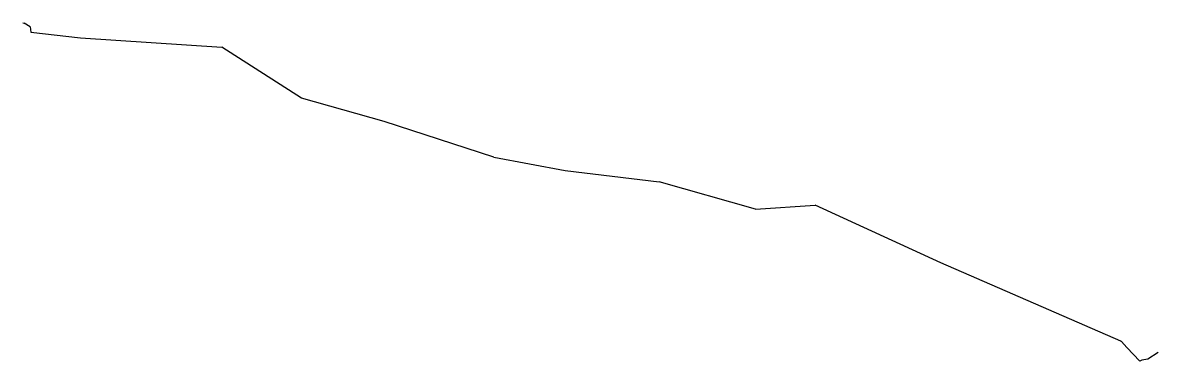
# Model space of a CAD drawing. Extents: x 152 to 212.9, y 255 to 273.2.
import ezdxf

# ---------------------------------------------------------------- set-up
doc = ezdxf.new("R2010")
doc.units = 0

msp = doc.modelspace()

# ---------------------------------------------------------------- linework, layer by layer
for p, q in [((152.022, 273.176, 64.703), (152.102, 273.145, 64.703)), ((152.422, 272.958, 64.703), (152.102, 273.145, 64.703)), ((152.422, 272.958, 64.703), (152.466, 272.664, 64.703)), ((152.466, 272.664, 64.703), (155.13, 272.372, 64.703)), ((155.13, 272.372, 64.703), (162.697, 271.857, 64.703)), ((166.986, 269.124, 64.703), (162.697, 271.857, 64.703)), ((171.416, 267.872, 64.703), (166.986, 269.124, 64.703)), ((177.306, 265.965, 64.703), (171.416, 267.872, 64.703)), ((177.306, 265.965, 64.703), (181.122, 265.249, 64.703)), ((181.122, 265.249, 64.703), (186.16, 264.638, 64.703)), ((191.341, 263.172, 64.703), (186.16, 264.638, 64.703)), ((191.341, 263.172, 64.703), (194.542, 263.381, 64.703)), ((201.285, 260.284, 64.703), (194.542, 263.381, 64.703)), ((210.935, 256.087, 64.703), (201.285, 260.284, 64.703)), ((210.935, 256.087, 64.703), (210.942, 256.085, 64.703)), ((210.954, 256.077, 64.703), (210.942, 256.085, 64.703)), ((210.964, 256.069, 64.703), (210.954, 256.077, 64.703)), ((210.964, 256.069, 64.703), (211.26, 255.755, 64.703)), ((211.26, 255.755, 64.703), (211.958, 255.006, 64.703)), ((212.947, 255.482, 64.703), (212.377, 255.118, 64.703)), ((212.06, 255.062, 64.703), (211.958, 255.006, 64.703)), ((212.377, 255.118, 64.703), (212.06, 255.062, 64.703))]:
    msp.add_line(p, q)

doc.saveas('drawing.dxf')
